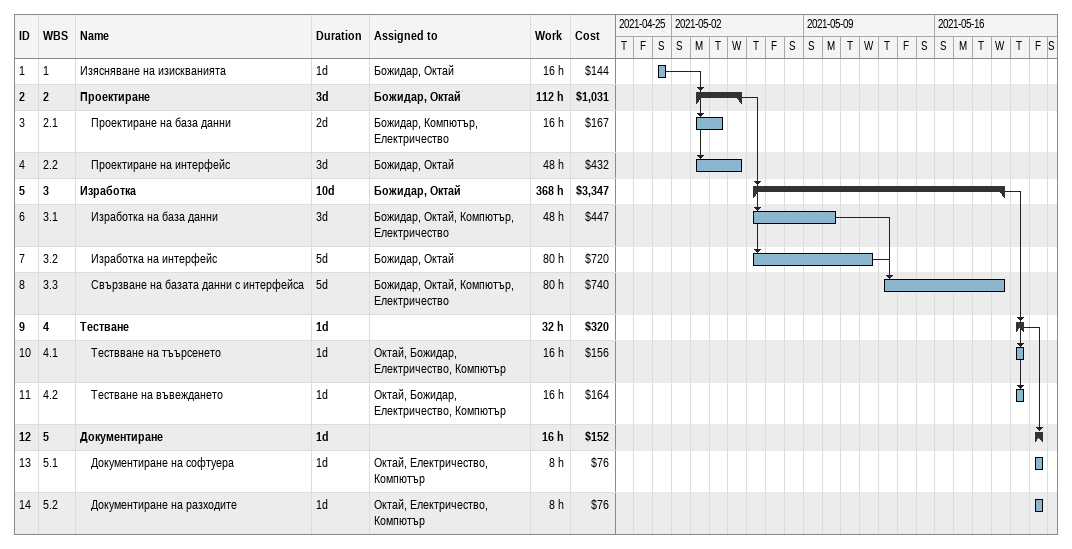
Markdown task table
| ID | WBS | Task | Duration | Start | Finish | Predecessors | Resources | Work (h) | Cost ($) |
|---|---|---|---|---|---|---|---|---|---|
| 1 | 1 | Изясняване на изискванията | 1d | 2021-05-01 | 2021-05-01 |  | Божидар, Октай | 16 | 144 |
| 2 | 2 | **Проектиране** | 3d | 2021-05-03 | 2021-05-05 | 1 | Божидар, Октай | 112 | 1031 |
| 3 | 2.1 | Проектиране на база данни | 2d | 2021-05-03 | 2021-05-04 | 1 | Божидар, Компютър, Електричество | 16 | 167 |
| 4 | 2.2 | Проектиране на интерфейс | 3d | 2021-05-03 | 2021-05-05 | 1 | Божидар, Октай | 48 | 432 |
| 5 | 3 | **Изработка** | 10d | 2021-05-06 | 2021-05-19 | 2 | Божидар, Октай | 368 | 3347 |
| 6 | 3.1 | Изработка на база данни | 3d | 2021-05-06 | 2021-05-10 | 2 | Божидар, Октай, Компютър, Електричество | 48 | 447 |
| 7 | 3.2 | Изработка на интерфейс | 5d | 2021-05-06 | 2021-05-12 | 2 | Божидар, Октай | 80 | 720 |
| 8 | 3.3 | Свързване на базата данни с интерфейса | 5d | 2021-05-13 | 2021-05-19 | 7, 6 | Божидар, Октай, Компютър, Електричество | 80 | 740 |
| 9 | 4 | **Тестване** | 1d | 2021-05-20 | 2021-05-20 | 5 |  | 32 | 320 |
| 10 | 4.1 | Тествване на тъърсенето | 1d | 2021-05-20 | 2021-05-20 | 5 | Октай, Божидар, Електричество, Компютър | 16 | 156 |
| 11 | 4.2 | Тестване на въвеждането | 1d | 2021-05-20 | 2021-05-20 | 5 | Октай, Божидар, Електричество, Компютър | 16 | 164 |
| 12 | 5 | **Документиране** | 1d | 2021-05-21 | 2021-05-21 | 9 |  | 16 | 152 |
| 13 | 5.1 | Документиране на софтуера | 1d | 2021-05-21 | 2021-05-21 |  | Октай, Електричество, Компютър | 8 | 76 |
| 14 | 5.2 | Документиране на разходите | 1d | 2021-05-21 | 2021-05-21 |  | Октай, Електричество, Компютър | 8 | 76 |
